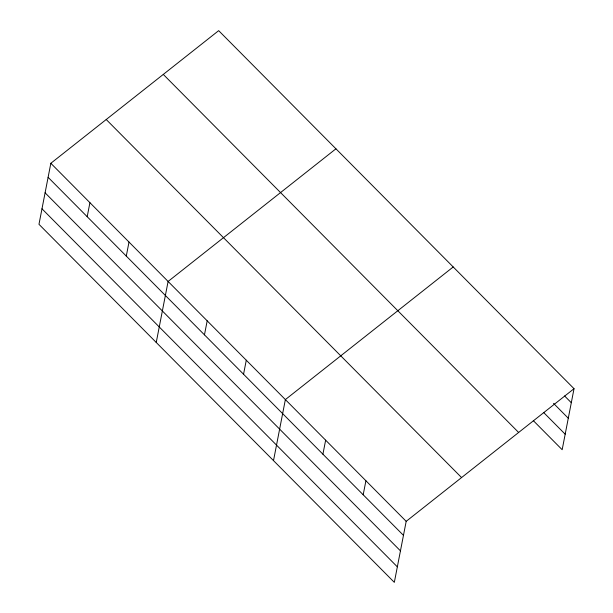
<?xml version="1.0" encoding="UTF-8"?>
<svg xmlns="http://www.w3.org/2000/svg" width="613" height="613" viewBox="0 0 613 613"><rect width="100%" height="100%" fill="white"/><g stroke="black" fill="none" stroke-linecap="round" stroke-linejoin="round"><path stroke-width="0.92" d="M50.833 163.288L38.971 224.304L394.328 582.35L406.189 521.334L574.029 388.696L218.672 30.65L50.833 163.288L406.189 521.334M87.192 216.696L89.919 202.673M126.286 256.081L129.006 242.058M156.238 342.46L168.1 281.444L335.939 148.806M204.458 334.851L207.186 320.829M243.553 374.236L246.28 360.214M273.505 460.616L285.367 399.599L453.206 266.962M322.913 454.195L325.641 440.172M363.187 494.775L365.915 480.753M574.029 388.696L562.167 449.712L533.31 420.633M564.596 395.96L571.308 402.718M553.524 403.346L568.289 418.227M543.708 412.564L565.186 434.203M163.288 74.418L518.644 432.471M106.218 119.512L461.574 477.565M48.105 177.31L403.461 535.356M45.094 192.811L400.45 550.865M41.983 208.795L397.339 566.841"/></g></svg>
